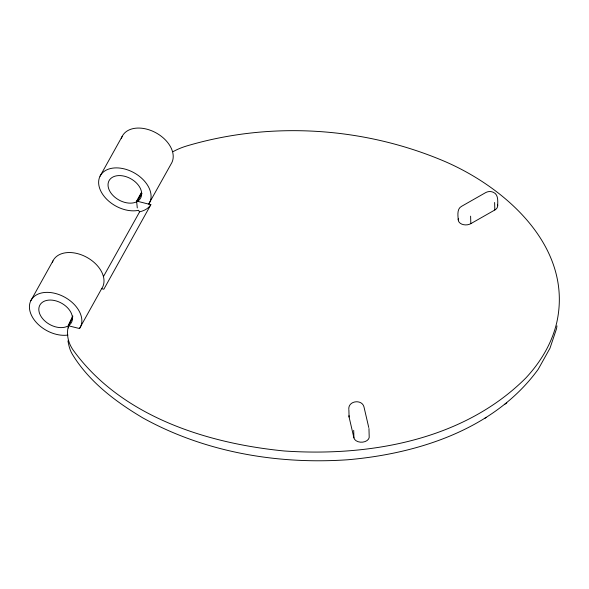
<?xml version="1.0" encoding="UTF-8"?>
<svg xmlns="http://www.w3.org/2000/svg" width="589" height="589" viewBox="0 0 589 589"><rect width="100%" height="100%" fill="white"/><g stroke="black" fill="none" stroke-linecap="round" stroke-linejoin="round"><path stroke-width="0.88" d="M348.784 408.847C348.526 400.682 361.749 399.062 363.928 406.704L368.758 427.526M556.958 325.872L556.524 328.736L549.979 348.232L538.25 369.229C494.819 428.983 418.801 453.537 347.989 459.744C277.434 464.655 204.641 452.256 142.435 417.682L140.771 416.651C114.192 400.667 88.564 380.995 72.263 354.136C69.833 350.087 68.766 345.463 67.941 340.869M67.971 335.045A28.088 18.973 29.1 0 1 30.032 311.434A28.088 18.973 29.1 0 1 57.081 293.933A28.088 18.973 29.1 0 1 80.472 326.954L79.5 328.529L68.457 325.791L67.757 326.1A18.023 12.178 29.1 0 1 39.677 313.738A18.023 12.178 29.1 0 1 58.318 301.671A18.023 12.178 29.1 0 1 69.127 325.216L68.317 326.262A59.099 40.457 -1.6 0 0 73.161 350.08C120.922 416.246 206.327 443.355 284.34 450.99C369.251 456.769 463.344 440.351 525.734 378.094A208.837 142.958 -1.6 0 0 556.855 322.117C573.06 247.785 506.901 188.443 445.232 161.636C364.363 127.003 271.043 120.878 186.647 145.984A59.099 40.457 -1.6 0 0 172.982 151.69M69.112 323.891L72.793 316.646M30.812 300.729L52.958 260.898M100.02 176.251L122.166 136.42M72.771 315.962L68.655 325.099L72.661 317.898M137.289 207.932L136.611 201.143L141.485 192.382M141.537 193.015L136.677 201.755L135.411 202.321A18.023 12.178 29.1 0 1 108.501 188.112A18.023 12.178 29.1 0 1 128.225 177.48A18.023 12.178 29.1 0 1 138.334 200.739L136.611 201.143M141.942 193.295L137.502 201.283L150.858 204.677L103.848 289.228L101.647 288.698L79.5 328.529M103.531 276.418L139.674 211.775A30.356 20.505 29.1 0 0 149.753 206.187L150.858 204.677M101.647 288.698L102.619 287.123A28.088 18.973 29.1 0 0 85.169 256.465A28.088 18.973 29.1 0 0 52.34 262.363M484.622 418.507L486.183 417.417M505.016 404.128L506.805 402.876M458.448 218.497A7.723 5.286 -1.6 0 0 461.835 224.159A7.723 5.286 -1.6 0 0 470.817 223.658L494.826 209.993A7.723 5.286 -1.6 0 0 497.374 204.339M139.46 211.812L138.533 210.28L137.185 210.567A28.088 18.973 29.1 0 1 99.246 186.963A28.088 18.973 29.1 0 1 126.296 169.455A28.088 18.973 29.1 0 1 149.687 202.476L148.708 204.059L171.833 162.645A28.088 18.973 29.1 0 0 153.854 131.737A28.088 18.973 29.1 0 0 121.305 138.658M349.027 415.657A7.723 5.286 -1.6 0 0 349.086 417.041L353.915 437.863A7.723 5.286 -1.6 0 0 362.75 442.133A7.723 5.286 -1.6 0 0 369.17 435.985L368.964 428.475M497.69 205.701C497.734 201.239 498.574 194.436 493.339 192.301C490.946 191.197 488.038 191.3 485.734 192.566L461.798 206.194C456.696 208.653 457.97 215.412 458.235 219.874M494.62 202.483L494.826 209.993M470.611 216.156L470.817 223.658M353.702 430.36L353.915 437.863M348.872 409.532L349.086 417.041M68.457 325.791L68.515 328.044"/></g></svg>
